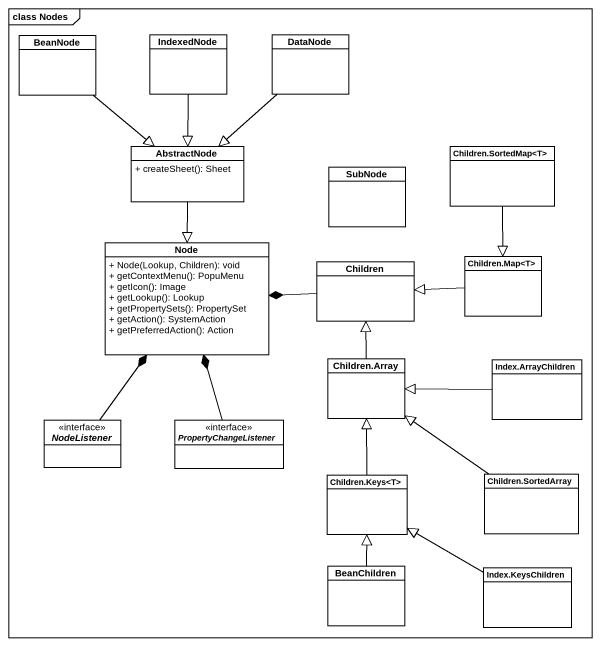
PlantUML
@startuml
mainframe class Nodes
hide circle
hide empty members
skinparam classAttributeIconSize 0
class BeanNode
class IndexedNode
class DataNode
class AbstractNode {
  + createSheet(): Sheet
}
class SubNode
class "Children.SortedMap<T>" as Children_SortedMap_T
class "Node" as Node_ {
  + Node(Lookup, Children): void
  + getContextMenu(): PopuMenu
  + getIcon(): Image
  + getLookup(): Lookup
  + getPropertySets(): PropertySet
  + getAction(): SystemAction
  + getPreferredAction(): Action
}
class "Children.Map<T>" as Children_Map_T
class Children
class "Children.Array" as Children_Array
class "Index.ArrayChildren" as Index_ArrayChildren
interface NodeListener <<interface>>
interface PropertyChangeListener <<interface>>
class "Children.Keys<T>" as Children_Keys_T
class "Children.SortedArray" as Children_SortedArray
class BeanChildren
class "Index.KeysChildren" as Index_KeysChildren
BeanNode --|> AbstractNode
IndexedNode --|> AbstractNode
DataNode --|> AbstractNode
AbstractNode --|> Node_
Children_SortedMap_T --|> Children_Map_T
Children_Map_T -left-|> Children
Children -left-* Node_
Children_Array -up-|> Children
Index_ArrayChildren -left-|> Children_Array
NodeListener -up-* Node_
PropertyChangeListener -up-* Node_
Children_Keys_T -up-|> Children_Array
Children_SortedArray -up-|> Children_Array
BeanChildren -up-|> Children_Keys_T
Index_KeysChildren -left-|> Children_Keys_T
@enduml
